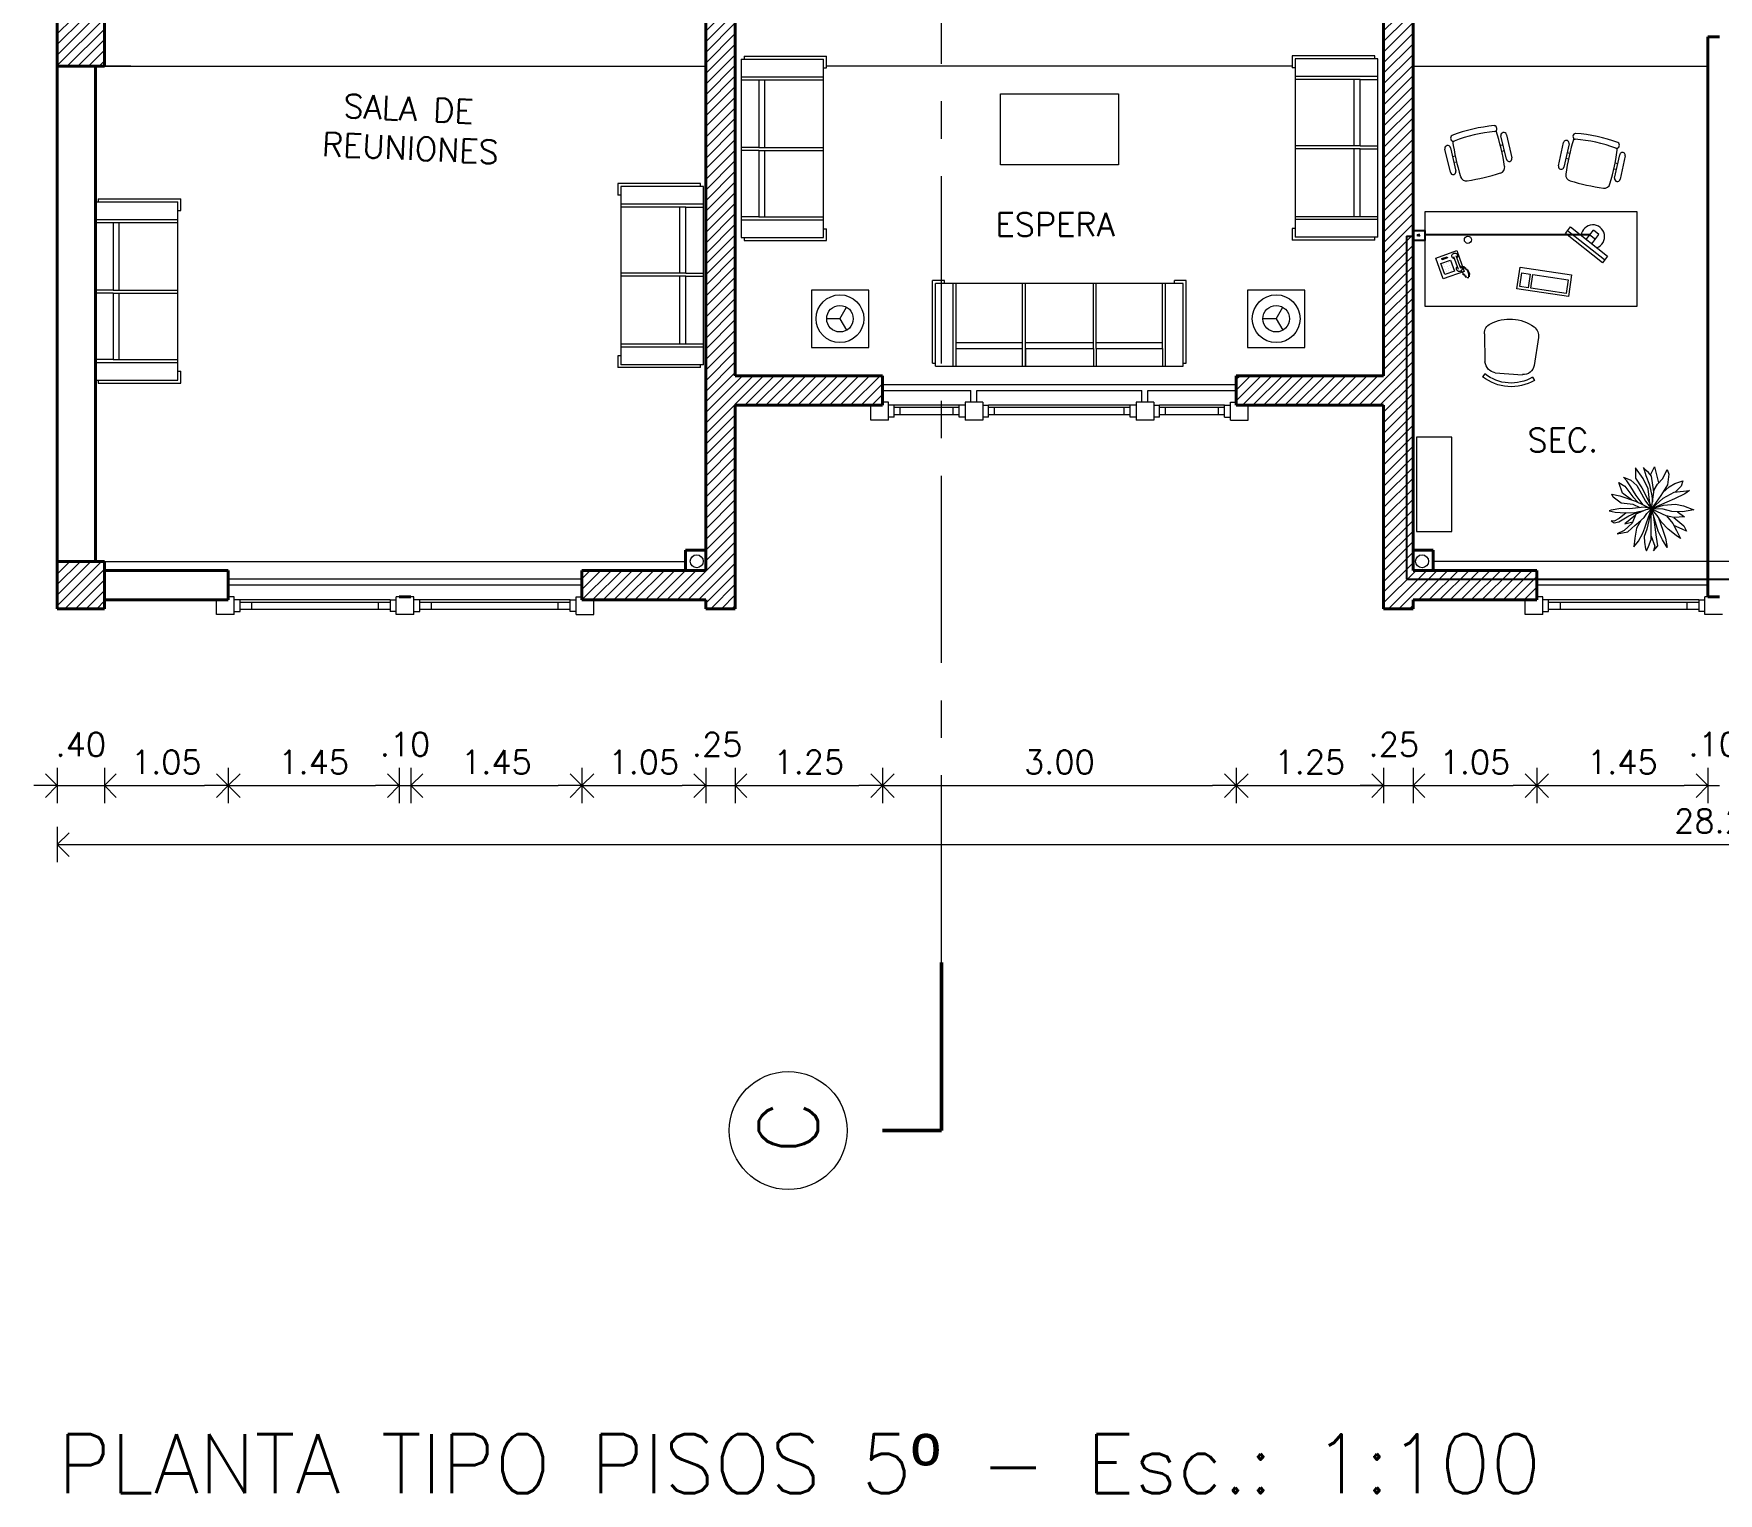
# Model space of a CAD drawing. Extents: x 1018 to 1352, y -109 to 184.
# Drawn here: x 1318.16 to 1332.45, y 106.36 to 118.73 of the extents above; entities that cross this region are included whole.
import ezdxf

# ---------------------------------------------------------------- set-up
doc = ezdxf.new("R2010")
doc.units = 0
doc.header["$LTSCALE"] = 0.5
doc.linetypes.add('CENTER', pattern=[50.8, 31.75, -6.35, 6.35, -6.35])
doc.layers.get('0').update_dxf_attribs({"linetype": 'CONTINUOUS'})
doc.layers.get('Defpoints').update_dxf_attribs({"linetype": 'CONTINUOUS'})
for name, color, linetype, lineweight in [('Acotaciones', 9, 'CONTINUOUS', 9), ('Carpintería', 55, 'CONTINUOUS', 20), ('Detalles .05', 243, 'CONTINUOUS', 5), ('Detalles 01', 8, 'CONTINUOUS', 9), ('Equipamiento movil', 33, 'CONTINUOUS', 9), ('Muros corte', 7, 'CONTINUOUS', 40), ('Punta 02', 11, 'CONTINUOUS', 20), ('Punta 05', 52, 'CONTINUOUS', 50), ('Tratamiento pisos', 251, 'CONTINUOUS', 9)]:
    doc.layers.add(name, color=color, linetype=linetype, lineweight=lineweight)
doc.layers.add('Cableado', color=100, linetype='CONTINUOUS')
doc.styles.add('Texto 2 mm', font='simplex.shx', dxfattribs={"height": 0.2})
doc.styles.add('Texto 5 mm', font='simplex.shx', dxfattribs={"height": 0.5})
doc.dimstyles.new('Primera línea', dxfattribs={"dimscale": 0, "dimtxt": 0.2, "dimasz": 0.2, "dimexe": 0.15, "dimexo": 0, "dimgap": 0.1, "dimtad": 1, "dimzin": 4, "dimdsep": 46, "dimtxsty": 'Texto 2 mm', "dimblk": 'OPEN90', "dimcen": 2.5, "dimclrd": 256, "dimclre": 256, "dimclrt": 256, "dimadec": 0, "dimazin": 0, "dimtfac": 1, "dimtmove": 2, "dimatfit": 3, "dimldrblk": 'OPEN90', "dimfxl": 1, "dimtolj": 1, "dimtzin": 0, "dimlwd": -1, "dimlwe": -1, "dimarcsym": 0})
doc.dimstyles.new('Segunda línea', dxfattribs={"dimscale": 0, "dimtxt": 0.2, "dimasz": 0.2, "dimexe": 0.15, "dimexo": 0.5, "dimgap": 0.1, "dimtad": 1, "dimzin": 4, "dimdsep": 46, "dimtxsty": 'Texto 2 mm', "dimblk": 'OPEN90', "dimcen": 2.5, "dimclrd": 256, "dimclre": 256, "dimclrt": 256, "dimadec": 0, "dimazin": 0, "dimtfac": 1, "dimtmove": 2, "dimatfit": 3, "dimldrblk": 'OPEN90', "dimfxl": 1, "dimtolj": 1, "dimtzin": 0, "dimlwd": -1, "dimlwe": -1, "dimarcsym": 0})
pattern_1 = [(45, (103.717373, 1.651345), (-0.0449012806, 0.0449012806), [])]

# ---------------------------------------------------------------- blocks, each defined once
blk = doc.blocks.new('Velador planta')
for q in [(-4.33, 2.5), (4.33, 2.5), (0, -5)]:
    blk.add_line((0, 0), q)
for radius in [9, 5]:
    blk.add_circle((0, 0), radius)
blk = doc.blocks.new('Treei')
for p, q in [((-1.6, 5.41), (-2.01, 5.58)), ((-2.01, 5.58), (-1.8, 4.47)), ((-0.75, 4.27), (-1.6, 5.41)), ((0.01, 4.32), (0.22, 5.68)), ((0.22, 5.68), (0.34, 5.97)), ((0.34, 5.97), (0.52, 5.11)), ((0.52, 5.11), (0.61, 3.71)), ((1.42, 4.57), (1.81, 5.28)), ((1.81, 5.28), (1.78, 5.7)), ((1.78, 5.7), (2.06, 5.28)), ((2.06, 5.28), (1.92, 4.62)), ((3.12, 3.85), (3.58, 4.84)), ((3.58, 4.84), (3.3, 3.31)), ((-3.94, 3.46), (-4.45, 3.93)), ((-4.45, 3.93), (-4.03, 2.89)), ((-4.03, 2.89), (-3.28, 2.03)), ((-3.05, 2.89), (-3.94, 3.46)), ((-2.15, 4.1), (-3.71, 4.62)), ((-3.71, 4.62), (-3.16, 3.73)), ((-3.16, 3.73), (-1.67, 2.62)), ((-1.83, 2.15), (-3.05, 2.89)), ((-1.21, 2.79), (-2.15, 4.1)), ((-1.8, 4.47), (-1.02, 2.25)), ((-1.67, 2.62), (-0.88, 1.91)), ((-0.56, 2.57), (-0.75, 4.27)), ((-0.11, 1.56), (-0.56, 2.57)), ((-0.17, 1), (0.06, 3.09)), ((0.06, 3.09), (0.01, 4.32)), ((1.05, 3.19), (0.44, 1.74)), ((0.61, 3.71), (0.57, 2.38)), ((0.61, 3.58), (1.42, 4.57)), ((0.8, 2.18), (2.11, 2.72)), ((0.96, 2.25), (2.2, 3.73)), ((1.92, 4.62), (1.05, 3.19)), ((2.2, 3.73), (1.92, 2.62)), ((2.11, 2.72), (3.12, 3.85)), ((3.3, 3.31), (2.36, 2.28)), ((4.22, 2.33), (5.46, 2.47)), ((5.46, 2.47), (4.64, 1.81)), ((-4.76, 0.09), (-5.92, -0.48)), ((-5.51, 0.92), (-5.8, 1.09)), ((-5.8, 1.09), (-4.68, 0.77)), ((-5.76, 2.23), (-4.31, 2.25)), ((-4.26, 1.14), (-5.76, 2.23)), ((-5.12, 0.4), (-5.51, 0.92)), ((-4.61, -0.04), (-5.12, 0.4)), ((-4.68, 0.77), (-3.34, 0.26)), ((-4.31, 2.25), (-2.93, 1.32)), ((-2.77, 0.45), (-4.26, 1.14)), ((-3.34, 0.26), (-1.78, -0.09)), ((-3.28, 2.03), (-2.08, 1.39)), ((-2.93, 1.32), (-0.51, 0.11)), ((-0.77, 0.18), (-2.77, 0.45)), ((-2.08, 1.39), (-1.04, 0.82)), ((-0.51, 1.14), (-1.83, 2.15)), ((-1.04, 0.82), (0.03, -0.03)), ((-1.02, 2.25), (0.03, -0.03)), ((0.03, -0.03), (-0.77, 0.18)), ((0.03, -0.03), (-0.17, 1)), ((0.03, -0.03), (0.2, 0.77)), ((2.04, 0.65), (0.03, -0.03)), ((0.7, 0.63), (0.03, -0.03)), ((0.03, -0.03), (2.96, 0.63)), ((1.85, 0.03), (0.03, -0.03)), ((0.2, 0.77), (0.8, 2.18)), ((0.57, 2.38), (0.31, 1.05)), ((1.28, 1.02), (0.7, 0.63)), ((1.99, 1.81), (1.28, 1.02)), ((1.69, 1.48), (2.82, 2.08)), ((3.28, 0.01), (1.85, 0.03)), ((2.36, 2.28), (1.99, 1.81)), ((2.73, 0.9), (2.04, 0.65)), ((3.51, 1.17), (2.73, 0.9)), ((2.82, 2.08), (4.22, 2.33)), ((2.96, 0.63), (3.97, 1)), ((4.41, -0.01), (3.28, 0.01)), ((4.64, 1.81), (3.51, 1.17)), ((3.97, 1), (4.77, 0.95)), ((5.39, 0.4), (4.41, -0.01)), ((4.77, 0.95), (5.72, 0.8)), ((6.02, 0.65), (5.39, 0.4)), ((5.72, 0.8), (6.02, 0.65)), ((-5.92, -0.48), (-3.64, -1.03)), ((-4.26, -1.67), (-5.51, -2.28)), ((-5.51, -2.28), (-4.86, -2.48)), ((-4.86, -2.48), (-3.37, -2.31)), ((-2.36, -0.36), (-4.61, -0.04)), ((-3.44, -0.9), (-4.26, -1.67)), ((-2.65, -0.43), (-3.44, -0.9)), ((-3.37, -2.31), (-1.83, -1.37)), ((-2.28, -1.64), (-3.05, -2.53)), ((-1.34, -0.24), (-2.65, -0.43)), ((-1.46, -1.72), (-2.33, -3.24)), ((-1.83, -1.37), (0.03, -0.03)), ((-1.78, -0.09), (-0.95, -0.18)), ((0.03, -0.03), (-1.46, -1.72)), ((-1.39, -3.32), (0.03, -0.03)), ((0.03, -0.03), (-1.34, -0.24)), ((-0.47, -1.76), (-0.63, -3.46)), ((0.03, -0.03), (-0.47, -1.76)), ((0.11, -1.72), (0.03, -0.03)), ((0.03, -0.03), (1.07, -2.16)), ((1, -0.83), (0.03, -0.03)), ((3.21, -0.98), (0.03, -0.03)), ((0.45, -2.92), (0.11, -1.72)), ((1.97, -1.44), (1, -0.83)), ((1.3, -3.19), (1.03, -2.11)), ((1.07, -2.16), (2.15, -3.07)), ((4.06, -0.75), (1.24, -0.39)), ((1.31, -1.02), (3.1, -1.64)), ((2.93, -2.41), (1.97, -1.44)), ((3.1, -1.64), (4.24, -2.04)), ((4.47, -1.62), (3.21, -0.98)), ((3.92, 0), (5.37, -0.51)), ((5.3, -0.93), (4.06, -0.75)), ((4.24, -2.04), (5.56, -2.28)), ((5.56, -2.28), (4.47, -1.62)), ((6.02, -0.34), (5.3, -0.93)), ((5.37, -0.51), (6.02, -0.34)), ((-3.55, -3.37), (-3.92, -4.48)), ((-3.92, -4.48), (-3.16, -4.25)), ((-3.05, -2.53), (-3.55, -3.37)), ((-3.16, -4.25), (-2.38, -3.46)), ((-2.33, -3.24), (-2.56, -5.44)), ((-2.56, -5.44), (-2.06, -4.77)), ((-2.06, -4.77), (-1.39, -3.32)), ((-0.63, -3.46), (-0.35, -4.6)), ((-0.35, -4.6), (0.2, -6.03)), ((0.2, -6.03), (0.5, -4.43)), ((0.5, -4.43), (0.45, -2.92)), ((0.5, -3.74), (1.19, -4.72)), ((1.19, -4.72), (1.28, -3.19)), ((1.28, -3.19), (2.47, -4.62)), ((2.15, -3.07), (3.12, -3.59)), ((2.93, -4.4), (2.43, -3.22)), ((2.47, -4.62), (3.23, -5.02)), ((3.85, -3.54), (2.93, -2.41)), ((3.23, -5.02), (2.93, -4.4)), ((3.12, -3.59), (4.27, -4.18)), ((4.27, -4.18), (3.85, -3.54))]:
    blk.add_line(p, q)
blk = doc.blocks.new('TELEFONO')
at = {"layer": 'Detalles .05'}
for p, q in [((0.139, 0.134), (-0.098, 0.134)), ((-0.098, 0.134), (-0.098, -0.099)), ((-0.071, 0.089), (-0.071, -0.055)), ((-0.043, 0.089), (-0.043, -0.055)), ((0.108, 0.063), (0, 0.063)), ((0, 0.063), (0, -0.063)), ((0.081, 0.108), (0.023, 0.108)), ((0.023, 0.108), (0.023, 0.094)), ((0.023, 0.094), (0.081, 0.094)), ((0.027, 0.041), (0.027, 0.041)), ((0.027, 0.014), (0.027, 0.014)), ((0.054, 0.041), (0.054, 0.041)), ((0.054, 0.014), (0.054, 0.014)), ((0.081, 0.094), (0.081, 0.108)), ((0.081, 0.041), (0.081, 0.041)), ((0.081, 0.014), (0.081, 0.014)), ((0.108, -0.063), (0.108, 0.063)), ((0.139, -0.099), (0.139, 0.134)), ((-0.129, -0.104), (-0.147, -0.11)), ((-0.129, -0.116), (-0.147, -0.121)), ((-0.129, -0.127), (-0.147, -0.133)), ((-0.129, -0.139), (-0.147, -0.145)), ((-0.124, -0.093), (-0.141, -0.098)), ((-0.124, -0.15), (-0.141, -0.156)), ((-0.118, -0.081), (-0.135, -0.087)), ((-0.118, -0.162), (-0.135, -0.168)), ((-0.112, -0.07), (-0.129, -0.075)), ((-0.106, -0.058), (-0.124, -0.064)), ((-0.104, -0.17), (-0.122, -0.176)), ((-0.101, -0.047), (-0.118, -0.052)), ((-0.089, -0.156), (-0.106, -0.162)), ((-0.083, -0.145), (-0.101, -0.15)), ((-0.098, -0.099), (0.139, -0.099)), ((-0.078, -0.133), (-0.095, -0.139)), ((-0.072, -0.121), (-0.089, -0.127)), ((-0.067, -0.083), (-0.078, -0.116)), ((0, -0.063), (0.108, -0.063)), ((0.027, -0.013), (0.027, -0.013)), ((0.027, -0.04), (0.027, -0.04)), ((0.054, -0.013), (0.054, -0.013)), ((0.054, -0.04), (0.054, -0.04)), ((0.081, -0.013), (0.081, -0.013)), ((0.081, -0.04), (0.081, -0.04))]:
    blk.add_line(p, q, dxfattribs=at)
for centre, start, end in [((-0.057, 0.089), 298.4915, 241.5085), ((-0.057, -0.055), 118.4915, 61.5085)]:
    blk.add_arc(centre, 0.0302, start, end, dxfattribs=at)
blk = doc.blocks.new('RECTANG')
for p, q in [((1, 1), (0, 1)), ((0, 1), (0, 0)), ((1, 0), (1, 1)), ((0, 0), (1, 0))]:
    blk.add_line(p, q)
blk = doc.blocks.new('KEYBOARD', base_point=(60, 294))
for p, xscale, yscale, zscale in [((60, 294), 19, 8, 19), ((61, 295), 13, 5, 13), ((75, 295), 3, 5, 3)]:
    blk.add_blockref('RECTANG', p, dxfattribs=dict(xscale=xscale, yscale=yscale, zscale=zscale))
blk = doc.blocks.new('silla compu')
for p, q in [((-0.198, 0.131), (-0.215, -0.107)), ((0.255, 0.058), (0.197, -0.173)), ((-0.225, -0.207), (-0.247, -0.23)), ((0.092, -0.242), (-0.137, -0.206)), ((0.175, -0.271), (0.188, -0.3))]:
    blk.add_line(p, q)
for centre, radius, start, end in [((-0.105, 0.124), 0.0936, 112.4967, 175.8734), ((-0.005, -0.116), 0.354, 49.3107, 112.4967), ((0.175, 0.085), 0.0838, 341.6928, 53.5518), ((-0.122, -0.113), 0.0936, 175.8734, 260.9037), ((0.022, 0.055), 0.392, 226.6455, 295.1618), ((0.022, 0.055), 0.361, 226.6972, 295.1102), ((0.098, -0.138), 0.105, 266.1879, 340.6498)]:
    blk.add_arc(centre, radius, start, end)
blk = doc.blocks.new('_Open90')
at = {"color": 0, "linetype": 'ByBlock', "lineweight": -2}
for p, q in [((0, 0), (-1, 0)), ((-0.5, 0.5), (0, 0)), ((0, 0), (-0.5, -0.5))]:
    blk.add_line(p, q, dxfattribs=at)
blk = doc.blocks.new('*D222')
at = {"layer": 'Acotaciones', "transparency": 16777216}
for p, q in [((1318.763, 112.506), (1318.763, 112.206)), ((1319.813, 112.506), (1319.813, 112.206)), ((1318.963, 112.356), (1319.613, 112.356))]:
    blk.add_line(p, q, dxfattribs=at)
at = {"layer": 'Defpoints', "color": 0, "transparency": 16777216}
for p in [(1318.763, 112.506), (1319.813, 112.506), (1319.813, 112.356)]:
    blk.add_point(p, dxfattribs=at)
at = {"layer": 'Acotaciones', "transparency": 16777216, "xscale": 0.2, "yscale": 0.2, "zscale": 0.2, "rotation": 180}
blk.add_blockref('_Open90', (1318.763, 112.356), dxfattribs=at)
at = {"layer": 'Acotaciones', "transparency": 16777216, "xscale": 0.2, "yscale": 0.2, "zscale": 0.2}
blk.add_blockref('_Open90', (1319.813, 112.356), dxfattribs=at)
at = {"layer": 'Acotaciones', "transparency": 16777216, "insert": (1319.288, 112.556), "char_height": 0.2, "attachment_point": 5, "style": 'Texto 2 mm'}
blk.add_mtext('\\A1;1.05', dxfattribs=at)
blk = doc.blocks.new('*D223')
at = {"layer": 'Acotaciones', "transparency": 16777216}
for p, q in [((1319.813, 112.506), (1319.813, 112.206)), ((1321.263, 112.506), (1321.263, 112.206)), ((1320.013, 112.356), (1321.063, 112.356))]:
    blk.add_line(p, q, dxfattribs=at)
at = {"layer": 'Defpoints', "color": 0, "transparency": 16777216}
for p in [(1319.813, 112.506), (1321.263, 112.506), (1321.263, 112.356)]:
    blk.add_point(p, dxfattribs=at)
at = {"layer": 'Acotaciones', "transparency": 16777216, "xscale": 0.2, "yscale": 0.2, "zscale": 0.2, "rotation": 180}
blk.add_blockref('_Open90', (1319.813, 112.356), dxfattribs=at)
at = {"layer": 'Acotaciones', "transparency": 16777216, "xscale": 0.2, "yscale": 0.2, "zscale": 0.2}
blk.add_blockref('_Open90', (1321.263, 112.356), dxfattribs=at)
at = {"layer": 'Acotaciones', "transparency": 16777216, "insert": (1320.538, 112.556), "char_height": 0.2, "attachment_point": 5, "style": 'Texto 2 mm'}
blk.add_mtext('\\A1;1.45', dxfattribs=at)
blk = doc.blocks.new('*D224')
at = {"layer": 'Acotaciones', "transparency": 16777216}
for p, q in [((1321.363, 112.506), (1321.363, 112.206)), ((1322.813, 112.506), (1322.813, 112.206)), ((1321.563, 112.356), (1322.613, 112.356))]:
    blk.add_line(p, q, dxfattribs=at)
at = {"layer": 'Defpoints', "color": 0, "transparency": 16777216}
for p in [(1321.363, 112.506), (1322.813, 112.506), (1322.813, 112.356)]:
    blk.add_point(p, dxfattribs=at)
at = {"layer": 'Acotaciones', "transparency": 16777216, "xscale": 0.2, "yscale": 0.2, "zscale": 0.2, "rotation": 180}
blk.add_blockref('_Open90', (1321.363, 112.356), dxfattribs=at)
at = {"layer": 'Acotaciones', "transparency": 16777216, "xscale": 0.2, "yscale": 0.2, "zscale": 0.2}
blk.add_blockref('_Open90', (1322.813, 112.356), dxfattribs=at)
at = {"layer": 'Acotaciones', "transparency": 16777216, "insert": (1322.088, 112.556), "char_height": 0.2, "attachment_point": 5, "style": 'Texto 2 mm'}
blk.add_mtext('\\A1;1.45', dxfattribs=at)
blk = doc.blocks.new('*D225')
at = {"layer": 'Acotaciones', "transparency": 16777216}
for p, q in [((1322.813, 112.506), (1322.813, 112.206)), ((1323.863, 112.506), (1323.863, 112.206)), ((1323.013, 112.356), (1323.663, 112.356))]:
    blk.add_line(p, q, dxfattribs=at)
at = {"layer": 'Defpoints', "color": 0, "transparency": 16777216}
for p in [(1322.813, 112.506), (1323.863, 112.506), (1323.863, 112.356)]:
    blk.add_point(p, dxfattribs=at)
at = {"layer": 'Acotaciones', "transparency": 16777216, "xscale": 0.2, "yscale": 0.2, "zscale": 0.2, "rotation": 180}
blk.add_blockref('_Open90', (1322.813, 112.356), dxfattribs=at)
at = {"layer": 'Acotaciones', "transparency": 16777216, "xscale": 0.2, "yscale": 0.2, "zscale": 0.2}
blk.add_blockref('_Open90', (1323.863, 112.356), dxfattribs=at)
at = {"layer": 'Acotaciones', "transparency": 16777216, "insert": (1323.338, 112.556), "char_height": 0.2, "attachment_point": 5, "style": 'Texto 2 mm'}
blk.add_mtext('\\A1;1.05', dxfattribs=at)
blk = doc.blocks.new('*D226')
at = {"layer": 'Acotaciones', "transparency": 16777216}
for p, q in [((1324.113, 112.506), (1324.113, 112.206)), ((1325.363, 112.506), (1325.363, 112.206)), ((1324.313, 112.356), (1325.163, 112.356))]:
    blk.add_line(p, q, dxfattribs=at)
at = {"layer": 'Defpoints', "color": 0, "transparency": 16777216}
for p in [(1324.113, 112.506), (1325.363, 112.506), (1325.363, 112.356)]:
    blk.add_point(p, dxfattribs=at)
at = {"layer": 'Acotaciones', "transparency": 16777216, "xscale": 0.2, "yscale": 0.2, "zscale": 0.2, "rotation": 180}
blk.add_blockref('_Open90', (1324.113, 112.356), dxfattribs=at)
at = {"layer": 'Acotaciones', "transparency": 16777216, "xscale": 0.2, "yscale": 0.2, "zscale": 0.2}
blk.add_blockref('_Open90', (1325.363, 112.356), dxfattribs=at)
at = {"layer": 'Acotaciones', "transparency": 16777216, "insert": (1324.738, 112.556), "char_height": 0.2, "attachment_point": 5, "style": 'Texto 2 mm'}
blk.add_mtext('\\A1;1.25', dxfattribs=at)
blk = doc.blocks.new('*D227')
at = {"layer": 'Acotaciones', "transparency": 16777216}
for p, q in [((1325.363, 112.506), (1325.363, 112.206)), ((1328.363, 112.506), (1328.363, 112.206)), ((1325.563, 112.356), (1328.163, 112.356))]:
    blk.add_line(p, q, dxfattribs=at)
at = {"layer": 'Defpoints', "color": 0, "transparency": 16777216}
for p in [(1325.363, 112.506), (1328.363, 112.506), (1328.363, 112.356)]:
    blk.add_point(p, dxfattribs=at)
at = {"layer": 'Acotaciones', "transparency": 16777216, "xscale": 0.2, "yscale": 0.2, "zscale": 0.2, "rotation": 180}
blk.add_blockref('_Open90', (1325.363, 112.356), dxfattribs=at)
at = {"layer": 'Acotaciones', "transparency": 16777216, "xscale": 0.2, "yscale": 0.2, "zscale": 0.2}
blk.add_blockref('_Open90', (1328.363, 112.356), dxfattribs=at)
at = {"layer": 'Acotaciones', "transparency": 16777216, "insert": (1326.863, 112.556), "char_height": 0.2, "attachment_point": 5, "style": 'Texto 2 mm'}
blk.add_mtext('\\A1;3.00', dxfattribs=at)
blk = doc.blocks.new('*D228')
at = {"layer": 'Acotaciones', "transparency": 16777216}
for p, q in [((1328.363, 112.506), (1328.363, 112.206)), ((1329.613, 112.506), (1329.613, 112.206)), ((1328.563, 112.356), (1329.413, 112.356))]:
    blk.add_line(p, q, dxfattribs=at)
at = {"layer": 'Defpoints', "color": 0, "transparency": 16777216}
for p in [(1328.363, 112.506), (1329.613, 112.506), (1329.613, 112.356)]:
    blk.add_point(p, dxfattribs=at)
at = {"layer": 'Acotaciones', "transparency": 16777216, "xscale": 0.2, "yscale": 0.2, "zscale": 0.2, "rotation": 180}
blk.add_blockref('_Open90', (1328.363, 112.356), dxfattribs=at)
at = {"layer": 'Acotaciones', "transparency": 16777216, "xscale": 0.2, "yscale": 0.2, "zscale": 0.2}
blk.add_blockref('_Open90', (1329.613, 112.356), dxfattribs=at)
at = {"layer": 'Acotaciones', "transparency": 16777216, "insert": (1328.988, 112.556), "char_height": 0.2, "attachment_point": 5, "style": 'Texto 2 mm'}
blk.add_mtext('\\A1;1.25', dxfattribs=at)
blk = doc.blocks.new('*D229')
at = {"layer": 'Acotaciones', "transparency": 16777216}
for p, q in [((1329.863, 112.506), (1329.863, 112.206)), ((1330.913, 112.506), (1330.913, 112.206)), ((1330.063, 112.356), (1330.713, 112.356))]:
    blk.add_line(p, q, dxfattribs=at)
at = {"layer": 'Defpoints', "color": 0, "transparency": 16777216}
for p in [(1329.863, 112.506), (1330.913, 112.506), (1330.913, 112.356)]:
    blk.add_point(p, dxfattribs=at)
at = {"layer": 'Acotaciones', "transparency": 16777216, "xscale": 0.2, "yscale": 0.2, "zscale": 0.2, "rotation": 180}
blk.add_blockref('_Open90', (1329.863, 112.356), dxfattribs=at)
at = {"layer": 'Acotaciones', "transparency": 16777216, "xscale": 0.2, "yscale": 0.2, "zscale": 0.2}
blk.add_blockref('_Open90', (1330.913, 112.356), dxfattribs=at)
at = {"layer": 'Acotaciones', "transparency": 16777216, "insert": (1330.388, 112.556), "char_height": 0.2, "attachment_point": 5, "style": 'Texto 2 mm'}
blk.add_mtext('\\A1;1.05', dxfattribs=at)
blk = doc.blocks.new('*D230')
at = {"layer": 'Acotaciones', "transparency": 16777216}
for p, q in [((1330.913, 112.506), (1330.913, 112.206)), ((1332.363, 112.506), (1332.363, 112.206)), ((1331.113, 112.356), (1332.163, 112.356))]:
    blk.add_line(p, q, dxfattribs=at)
at = {"layer": 'Defpoints', "color": 0, "transparency": 16777216}
for p in [(1330.913, 112.506), (1332.363, 112.506), (1332.363, 112.356)]:
    blk.add_point(p, dxfattribs=at)
at = {"layer": 'Acotaciones', "transparency": 16777216, "xscale": 0.2, "yscale": 0.2, "zscale": 0.2, "rotation": 180}
blk.add_blockref('_Open90', (1330.913, 112.356), dxfattribs=at)
at = {"layer": 'Acotaciones', "transparency": 16777216, "xscale": 0.2, "yscale": 0.2, "zscale": 0.2}
blk.add_blockref('_Open90', (1332.363, 112.356), dxfattribs=at)
at = {"layer": 'Acotaciones', "transparency": 16777216, "insert": (1331.638, 112.556), "char_height": 0.2, "attachment_point": 5, "style": 'Texto 2 mm'}
blk.add_mtext('\\A1;1.45', dxfattribs=at)
blk = doc.blocks.new('*D239')
at = {"layer": 'Acotaciones', "transparency": 16777216}
for p, q in [((1318.363, 112.006), (1318.363, 111.706)), ((1346.563, 112.006), (1346.563, 111.706)), ((1318.563, 111.856), (1346.363, 111.856))]:
    blk.add_line(p, q, dxfattribs=at)
at = {"layer": 'Defpoints', "color": 0, "transparency": 16777216}
for p in [(1318.363, 112.506), (1346.563, 112.506), (1346.563, 111.856)]:
    blk.add_point(p, dxfattribs=at)
at = {"layer": 'Acotaciones', "transparency": 16777216, "xscale": 0.2, "yscale": 0.2, "zscale": 0.2, "rotation": 180}
blk.add_blockref('_Open90', (1318.363, 111.856), dxfattribs=at)
at = {"layer": 'Acotaciones', "transparency": 16777216, "xscale": 0.2, "yscale": 0.2, "zscale": 0.2}
blk.add_blockref('_Open90', (1346.563, 111.856), dxfattribs=at)
at = {"layer": 'Acotaciones', "transparency": 16777216, "insert": (1332.463, 112.056), "char_height": 0.2, "attachment_point": 5, "style": 'Texto 2 mm'}
blk.add_mtext('\\A1;28.20', dxfattribs=at)
blk = doc.blocks.new('Silla 1')
at = {"layer": 'Equipamiento movil'}
for p, q in [((-0.113, 0.266), (0.03, 0.409)), ((0.064, 0.375), (-0.079, 0.232)), ((0.01, 0.321), (0.027, 0.305)), ((-0.025, 0.286), (-0.009, 0.269)), ((0.232, -0.079), (0.375, 0.064)), ((0.409, 0.03), (0.266, -0.113)), ((0.305, 0.027), (0.321, 0.01)), ((0.269, -0.009), (0.286, -0.025))]:
    blk.add_line(p, q, dxfattribs=at)
for centre, radius, start, end in [((1.406, -1.127), 1.988, 130.2245, 139.1817), ((0.047, 0.392), 0.0242, 315, 135), ((0.147, 0.396), 0.0255, 61.3631, 224.3749), ((-0.654, -0.654), 1.296, 37.1584, 52.8416), ((-0.651, -0.651), 1.342, 37.131, 52.869), ((-0.096, 0.249), 0.0242, 135, 315), ((-0.061, 0.139), 0.0505, 139.1817, 220.8183), ((0.396, 0.147), 0.0255, 225.6251, 28.6369), ((1.406, 1.406), 1.988, 220.8183, 229.1817), ((-1.127, 1.406), 1.988, 310.8183, 319.7755), ((0.392, 0.047), 0.0242, 315, 135), ((0.139, -0.061), 0.0505, 229.1817, 310.8183), ((0.249, -0.096), 0.0242, 135, 315)]:
    blk.add_arc(centre, radius, start, end, dxfattribs=at)

msp = doc.modelspace()

# ---------------------------------------------------------------- hatches: boundary and pattern name
at = {"layer": 'Detalles 01'}
h = msp.add_hatch(dxfattribs=at)
h.set_pattern_fill('ANSI31,_O', color=256, scale=0.02)
h.set_pattern_definition(pattern_1)
h.paths.add_polyline_path([(1318.763, 118.856), (1318.363, 118.856), (1318.363, 118.456), (1318.763, 118.456)])
h = msp.add_hatch(dxfattribs=at)
h.set_pattern_fill('ANSI31,_O', color=256, scale=0.02)
h.set_pattern_definition(pattern_1)
h.paths.add_polyline_path([(1325.363, 115.831), (1324.113, 115.831), (1324.113, 118.856), (1323.863, 118.856), (1323.863, 114.181), (1322.813, 114.181), (1322.813, 113.931), (1323.863, 113.931), (1323.863, 113.856), (1324.113, 113.856), (1324.113, 115.581), (1325.363, 115.581)])
h.paths.add_polyline_path([(1329.863, 118.856), (1329.613, 118.856), (1329.613, 115.831), (1328.363, 115.831), (1328.363, 115.581), (1329.613, 115.581), (1329.613, 113.856), (1329.863, 113.856), (1329.863, 113.931), (1330.913, 113.931), (1330.913, 114.181), (1329.863, 114.181)])
h = msp.add_hatch(dxfattribs=at)
h.set_pattern_fill('ANSI31,_O', color=256, scale=0.02)
h.set_pattern_definition(pattern_1)
h.paths.add_polyline_path([(1318.763, 114.256), (1318.363, 114.256), (1318.363, 113.856), (1318.763, 113.856)])

# ---------------------------------------------------------------- linework, layer by layer
at = {"layer": 'Acotaciones'}
for p, q in [((1318.263, 112.456), (1318.363, 112.356)), ((1318.363, 112.506), (1318.363, 112.206)), ((1318.363, 112.356), (1318.163, 112.356)), ((1318.363, 112.356), (1318.263, 112.256)), ((1318.363, 112.356), (1318.763, 112.356)), ((1321.263, 112.356), (1321.363, 112.356)), ((1323.863, 112.356), (1324.363, 112.356)), ((1329.363, 112.356), (1329.863, 112.356)), ((1332.363, 112.356), (1332.463, 112.356))]:
    msp.add_line(p, q, dxfattribs=at)
at = {"layer": 'Cableado'}
for p, q in [((1329.808, 117.015), (1329.808, 114.106)), ((1329.808, 117.015), (1329.863, 117.015)), ((1331.362, 117.027), (1329.963, 117.027)), ((1329.808, 114.106), (1336.407, 114.106))]:
    msp.add_line(p, q, dxfattribs=at)
msp.add_lwpolyline([(1329.863, 117.063), (1329.962, 117.063), (1329.962, 116.979), (1329.863, 116.979)], close=True, dxfattribs=at)
at = {"layer": 'Carpintería'}
for p, q in [((1325.413, 115.606), (1325.363, 115.606)), ((1325.413, 115.456), (1325.413, 115.606)), ((1326.213, 115.606), (1326.063, 115.606)), ((1326.063, 115.606), (1326.063, 115.456)), ((1326.213, 115.606), (1326.213, 115.456)), ((1327.663, 115.606), (1327.513, 115.606)), ((1327.513, 115.606), (1327.513, 115.456)), ((1327.663, 115.606), (1327.663, 115.456)), ((1328.313, 115.456), (1328.313, 115.606)), ((1328.313, 115.606), (1328.363, 115.606)), ((1325.263, 115.456), (1325.263, 115.581)), ((1325.413, 115.456), (1325.263, 115.456)), ((1325.463, 115.581), (1325.413, 115.581)), ((1325.463, 115.481), (1325.413, 115.481)), ((1325.463, 115.481), (1325.463, 115.581)), ((1326.013, 115.561), (1325.463, 115.561)), ((1326.013, 115.501), (1325.463, 115.501)), ((1325.513, 115.501), (1325.513, 115.561)), ((1325.963, 115.501), (1325.963, 115.561)), ((1326.013, 115.481), (1326.013, 115.581)), ((1326.063, 115.581), (1326.013, 115.581)), ((1326.063, 115.481), (1326.013, 115.481)), ((1326.213, 115.456), (1326.063, 115.456)), ((1326.213, 115.581), (1326.263, 115.581)), ((1326.263, 115.481), (1326.213, 115.481)), ((1326.263, 115.481), (1326.263, 115.581)), ((1327.463, 115.561), (1326.263, 115.561)), ((1327.463, 115.501), (1326.263, 115.501)), ((1326.313, 115.501), (1326.313, 115.561)), ((1327.413, 115.501), (1327.413, 115.561)), ((1327.513, 115.581), (1327.463, 115.581)), ((1327.463, 115.481), (1327.463, 115.581)), ((1327.513, 115.481), (1327.463, 115.481)), ((1327.663, 115.456), (1327.513, 115.456)), ((1327.663, 115.581), (1327.713, 115.581)), ((1327.713, 115.481), (1327.663, 115.481)), ((1327.713, 115.481), (1327.713, 115.581)), ((1328.263, 115.561), (1327.713, 115.561)), ((1328.263, 115.501), (1327.713, 115.501)), ((1327.763, 115.501), (1327.763, 115.561)), ((1328.213, 115.501), (1328.213, 115.561)), ((1328.263, 115.481), (1328.263, 115.581)), ((1328.263, 115.581), (1328.313, 115.581)), ((1328.263, 115.481), (1328.313, 115.481)), ((1328.313, 115.456), (1328.463, 115.456)), ((1328.463, 115.456), (1328.463, 115.581)), ((1319.713, 113.806), (1319.713, 113.931)), ((1319.863, 113.956), (1319.813, 113.956)), ((1319.863, 113.806), (1319.863, 113.956)), ((1319.913, 113.931), (1319.863, 113.931)), ((1319.913, 113.831), (1319.913, 113.931)), ((1319.913, 113.911), (1321.188, 113.911)), ((1320.013, 113.851), (1320.013, 113.911)), ((1321.088, 113.851), (1321.088, 113.911)), ((1321.188, 113.931), (1321.188, 113.831)), ((1321.188, 113.931), (1321.238, 113.931)), ((1321.238, 113.806), (1321.238, 113.956)), ((1321.263, 113.956), (1321.238, 113.956)), ((1321.388, 113.956), (1321.363, 113.956)), ((1321.388, 113.806), (1321.388, 113.956)), ((1321.438, 113.931), (1321.388, 113.931)), ((1321.438, 113.831), (1321.438, 113.931)), ((1321.438, 113.911), (1322.713, 113.911)), ((1321.538, 113.851), (1321.538, 113.911)), ((1322.613, 113.851), (1322.613, 113.911)), ((1322.713, 113.831), (1322.713, 113.931)), ((1322.713, 113.931), (1322.763, 113.931)), ((1322.763, 113.806), (1322.763, 113.956)), ((1322.763, 113.956), (1322.813, 113.956)), ((1322.913, 113.806), (1322.913, 113.931)), ((1330.813, 113.806), (1330.813, 113.931)), ((1330.963, 113.956), (1330.913, 113.956)), ((1330.963, 113.806), (1330.963, 113.956)), ((1331.013, 113.931), (1330.963, 113.931)), ((1331.013, 113.831), (1331.013, 113.931)), ((1331.013, 113.911), (1332.288, 113.911)), ((1331.113, 113.851), (1331.113, 113.911)), ((1332.188, 113.851), (1332.188, 113.911)), ((1332.288, 113.931), (1332.288, 113.831)), ((1332.288, 113.931), (1332.338, 113.931)), ((1332.338, 113.806), (1332.338, 113.956)), ((1332.363, 113.956), (1332.338, 113.956)), ((1319.863, 113.806), (1319.713, 113.806)), ((1319.863, 113.831), (1319.913, 113.831)), ((1319.913, 113.851), (1321.188, 113.851)), ((1321.238, 113.831), (1321.188, 113.831)), ((1321.388, 113.806), (1321.238, 113.806)), ((1321.388, 113.831), (1321.438, 113.831)), ((1321.438, 113.851), (1322.713, 113.851)), ((1322.763, 113.831), (1322.713, 113.831)), ((1322.763, 113.806), (1322.913, 113.806)), ((1330.963, 113.806), (1330.813, 113.806)), ((1330.963, 113.831), (1331.013, 113.831)), ((1331.013, 113.851), (1332.288, 113.851)), ((1332.338, 113.831), (1332.288, 113.831)), ((1332.488, 113.806), (1332.338, 113.806))]:
    msp.add_line(p, q, dxfattribs=at)
at = {"layer": 'Detalles 01', "linetype": 'CENTER', "ltscale": 0.1}
msp.add_line((1325.863, 110.856), (1325.863, 121.365), dxfattribs=at)
at = {"layer": 'Detalles 01'}
for p, q in [((1325.363, 115.756), (1328.363, 115.756)), ((1325.363, 115.706), (1326.113, 115.706)), ((1326.113, 115.606), (1326.113, 115.706)), ((1326.163, 115.606), (1326.163, 115.706)), ((1326.163, 115.706), (1327.563, 115.706)), ((1327.563, 115.606), (1327.563, 115.706)), ((1327.613, 115.606), (1327.613, 115.706)), ((1327.613, 115.706), (1328.363, 115.706)), ((1326.013, 115.581), (1325.463, 115.581)), ((1327.463, 115.581), (1326.263, 115.581)), ((1328.263, 115.581), (1327.713, 115.581)), ((1321.363, 114.106), (1319.813, 114.106)), ((1321.263, 114.056), (1319.813, 114.056)), ((1322.813, 114.056), (1321.263, 114.056)), ((1322.813, 114.106), (1321.363, 114.106)), ((1332.363, 114.106), (1330.913, 114.106)), ((1332.363, 114.056), (1330.913, 114.056)), ((1321.188, 113.931), (1319.913, 113.931)), ((1322.713, 113.931), (1321.438, 113.931)), ((1332.288, 113.931), (1331.013, 113.931))]:
    msp.add_line(p, q, dxfattribs=at)
for centre in [(1323.787, 114.258), (1329.939, 114.258)]:
    msp.add_circle(centre, 0.055, dxfattribs=at)
at = {"layer": 'Equipamiento movil'}
for p, q in [((1318.988, 118.456), (1318.688, 118.456)), ((1326.363, 117.621), (1326.363, 118.221)), ((1326.363, 118.221), (1327.363, 118.221)), ((1327.363, 118.221), (1327.363, 117.621)), ((1327.363, 117.621), (1326.363, 117.621)), ((1331.763, 117.221), (1329.963, 117.221)), ((1329.963, 117.221), (1329.963, 116.421)), ((1331.763, 116.421), (1331.763, 117.221)), ((1331.155, 117.038), (1331.198, 117.093)), ((1331.469, 116.79), (1331.155, 117.038)), ((1331.487, 116.814), (1331.173, 117.061)), ((1331.198, 117.093), (1331.512, 116.845)), ((1331.331, 116.987), (1331.392, 117.065)), ((1331.379, 116.95), (1331.439, 117.028)), ((1331.439, 117.028), (1331.392, 117.065)), ((1331.362, 117.027), (1331.41, 116.99)), ((1331.512, 116.845), (1331.469, 116.79)), ((1324.76, 116.557), (1324.76, 116.071)), ((1325.246, 116.557), (1324.76, 116.557)), ((1325.246, 116.071), (1325.246, 116.557)), ((1328.46, 116.557), (1328.46, 116.071)), ((1328.946, 116.557), (1328.46, 116.557)), ((1328.946, 116.071), (1328.946, 116.557)), ((1329.963, 116.421), (1331.763, 116.421)), ((1324.76, 116.071), (1325.246, 116.071)), ((1328.46, 116.071), (1328.946, 116.071)), ((1329.893, 115.31), (1329.893, 114.51)), ((1330.193, 115.31), (1329.893, 115.31)), ((1330.193, 114.51), (1330.193, 115.31)), ((1329.893, 114.51), (1330.193, 114.51))]:
    msp.add_line(p, q, dxfattribs=at)
at = {"layer": 'Equipamiento movil', "ltscale": 0.009}
for p, q in [((1324.163, 118.516), (1324.163, 117.003)), ((1324.163, 118.516), (1324.863, 118.516)), ((1324.188, 118.541), (1324.888, 118.541)), ((1324.188, 118.541), (1324.188, 118.516)), ((1324.863, 117.153), (1324.863, 118.516)), ((1324.863, 118.366), (1324.863, 118.516)), ((1324.888, 118.441), (1324.888, 118.541)), ((1329.538, 118.543), (1328.838, 118.543)), ((1328.838, 118.543), (1328.838, 118.443)), ((1329.563, 118.518), (1328.863, 118.518)), ((1328.863, 118.518), (1328.863, 118.368)), ((1329.538, 118.518), (1329.538, 118.543)), ((1329.563, 117.005), (1329.563, 118.518)), ((1324.163, 118.366), (1324.863, 118.366)), ((1324.163, 118.341), (1324.863, 118.341)), ((1324.313, 118.341), (1324.313, 117.766)), ((1324.363, 118.341), (1324.363, 117.766)), ((1324.863, 118.441), (1324.888, 118.441)), ((1328.863, 118.443), (1328.838, 118.443)), ((1328.863, 118.368), (1328.863, 117.005)), ((1329.563, 118.368), (1328.863, 118.368)), ((1329.413, 118.343), (1328.863, 118.343)), ((1329.363, 117.78), (1329.363, 118.343)), ((1329.413, 117.78), (1329.413, 118.343)), ((1329.413, 118.343), (1329.563, 118.343)), ((1324.313, 117.766), (1324.163, 117.766)), ((1324.313, 117.766), (1324.863, 117.766)), ((1329.413, 117.78), (1328.863, 117.78)), ((1329.413, 117.78), (1328.863, 117.78)), ((1329.413, 117.755), (1328.863, 117.755)), ((1329.363, 117.18), (1329.363, 117.755)), ((1329.413, 117.78), (1329.563, 117.78)), ((1329.413, 117.755), (1329.563, 117.755)), ((1329.413, 117.18), (1329.413, 117.755)), ((1324.313, 117.741), (1324.163, 117.741)), ((1324.313, 117.741), (1324.313, 117.178)), ((1324.313, 117.741), (1324.863, 117.741)), ((1324.313, 117.741), (1324.863, 117.741)), ((1324.363, 117.741), (1324.363, 117.178)), ((1323.819, 117.462), (1323.119, 117.462)), ((1323.119, 117.462), (1323.119, 117.362)), ((1323.819, 117.437), (1323.819, 117.462)), ((1318.711, 117.332), (1319.411, 117.332)), ((1318.711, 117.332), (1318.711, 117.307)), ((1319.411, 117.232), (1319.411, 117.332)), ((1323.144, 117.362), (1323.119, 117.362)), ((1323.844, 117.437), (1323.144, 117.437)), ((1323.144, 117.437), (1323.144, 117.287)), ((1323.844, 115.925), (1323.844, 117.437)), ((1318.686, 117.307), (1318.686, 115.794)), ((1318.686, 117.307), (1319.386, 117.307)), ((1319.386, 115.944), (1319.386, 117.307)), ((1319.386, 117.157), (1319.386, 117.307)), ((1319.386, 117.232), (1319.411, 117.232)), ((1323.144, 117.287), (1323.144, 115.925)), ((1323.844, 117.287), (1323.144, 117.287)), ((1323.694, 117.262), (1323.144, 117.262)), ((1323.644, 116.7), (1323.644, 117.262)), ((1323.694, 116.7), (1323.694, 117.262)), ((1323.694, 117.262), (1323.844, 117.262)), ((1324.313, 117.178), (1324.163, 117.178)), ((1324.313, 117.178), (1324.863, 117.178)), ((1329.563, 117.18), (1328.863, 117.18)), ((1318.686, 117.157), (1319.386, 117.157)), ((1318.686, 117.132), (1319.386, 117.132)), ((1318.836, 117.132), (1318.836, 116.557)), ((1318.886, 117.132), (1318.886, 116.557)), ((1324.163, 117.153), (1324.863, 117.153)), ((1324.863, 117.003), (1324.863, 117.153)), ((1324.863, 117.078), (1324.888, 117.078)), ((1324.888, 116.978), (1324.888, 117.078)), ((1328.838, 117.08), (1328.838, 116.98)), ((1328.863, 117.08), (1328.838, 117.08)), ((1329.563, 117.155), (1328.863, 117.155)), ((1328.863, 117.155), (1328.863, 117.005)), ((1324.163, 117.003), (1324.863, 117.003)), ((1324.188, 117.003), (1324.188, 116.978)), ((1324.188, 116.978), (1324.888, 116.978)), ((1329.538, 116.98), (1328.838, 116.98)), ((1329.563, 117.005), (1328.863, 117.005)), ((1329.538, 116.98), (1329.538, 117.005)), ((1323.694, 116.7), (1323.144, 116.7)), ((1323.694, 116.7), (1323.144, 116.7)), ((1323.694, 116.675), (1323.144, 116.675)), ((1323.644, 116.1), (1323.644, 116.675)), ((1323.694, 116.7), (1323.844, 116.7)), ((1323.694, 116.675), (1323.844, 116.675)), ((1323.694, 116.1), (1323.694, 116.675)), ((1325.788, 115.938), (1325.788, 116.638)), ((1325.888, 116.638), (1325.788, 116.638)), ((1325.813, 115.913), (1325.813, 116.613)), ((1325.963, 116.613), (1325.813, 116.613)), ((1327.763, 116.613), (1325.838, 116.613)), ((1325.888, 116.613), (1325.888, 116.638)), ((1325.963, 115.913), (1325.963, 116.613)), ((1325.988, 115.913), (1325.988, 116.613)), ((1326.551, 115.913), (1326.551, 116.613)), ((1326.576, 116.063), (1326.576, 116.613)), ((1326.576, 115.913), (1326.576, 116.613)), ((1326.576, 116.063), (1326.576, 116.613)), ((1327.151, 116.063), (1327.151, 116.613)), ((1327.176, 116.063), (1327.176, 116.613)), ((1327.176, 116.063), (1327.176, 116.613)), ((1327.738, 116.063), (1327.738, 116.613)), ((1327.763, 115.913), (1327.763, 116.613)), ((1327.913, 116.613), (1327.763, 116.613)), ((1327.938, 116.638), (1327.838, 116.638)), ((1327.838, 116.613), (1327.838, 116.638)), ((1327.913, 115.913), (1327.913, 116.613)), ((1327.938, 115.938), (1327.938, 116.638)), ((1318.836, 116.557), (1318.686, 116.557)), ((1318.836, 116.532), (1318.686, 116.532)), ((1318.836, 116.557), (1319.386, 116.557)), ((1318.836, 116.532), (1318.836, 115.969)), ((1318.836, 116.532), (1319.386, 116.532)), ((1318.836, 116.532), (1319.386, 116.532)), ((1318.886, 116.532), (1318.886, 115.969)), ((1323.844, 116.1), (1323.144, 116.1)), ((1323.844, 116.075), (1323.144, 116.075)), ((1323.144, 116.075), (1323.144, 115.925)), ((1325.988, 116.113), (1326.551, 116.113)), ((1325.988, 116.063), (1326.551, 116.063)), ((1326.576, 116.113), (1327.151, 116.113)), ((1326.576, 116.063), (1326.576, 115.913)), ((1326.576, 116.063), (1326.576, 115.913)), ((1326.576, 116.063), (1327.151, 116.063)), ((1327.151, 116.063), (1327.151, 115.913)), ((1327.176, 116.113), (1327.738, 116.113)), ((1327.176, 116.063), (1327.738, 116.063)), ((1327.176, 116.063), (1327.176, 115.913)), ((1327.738, 116.063), (1327.738, 115.913)), ((1318.836, 115.969), (1318.686, 115.969)), ((1318.686, 115.944), (1319.386, 115.944)), ((1318.836, 115.969), (1319.386, 115.969)), ((1319.386, 115.794), (1319.386, 115.944)), ((1323.119, 116), (1323.119, 115.9)), ((1323.144, 116), (1323.119, 116)), ((1323.819, 115.9), (1323.119, 115.9)), ((1323.844, 115.925), (1323.144, 115.925)), ((1323.819, 115.9), (1323.819, 115.925)), ((1325.788, 115.938), (1325.813, 115.938)), ((1325.813, 115.913), (1327.913, 115.913)), ((1327.913, 115.938), (1327.938, 115.938)), ((1318.686, 115.794), (1319.386, 115.794)), ((1318.711, 115.794), (1318.711, 115.769)), ((1318.711, 115.769), (1319.411, 115.769)), ((1319.386, 115.869), (1319.411, 115.869)), ((1319.411, 115.769), (1319.411, 115.869))]:
    msp.add_line(p, q, dxfattribs=at)
at = {"layer": 'Equipamiento movil'}
msp.add_circle((1330.328, 116.984), 0.03, dxfattribs=at)
msp.add_arc((1331.388, 117.011), 0.1, 289.6916, 173.9196, dxfattribs=at)
at = {"layer": 'Muros corte'}
for p, q in [((1318.363, 118.456), (1318.363, 118.856)), ((1318.763, 118.456), (1318.763, 118.856)), ((1323.863, 114.181), (1323.863, 118.856)), ((1324.113, 115.831), (1324.113, 118.856)), ((1329.613, 118.856), (1329.613, 115.831)), ((1329.863, 118.856), (1329.863, 114.181)), ((1332.363, 113.956), (1332.363, 118.706)), ((1332.363, 118.706), (1332.463, 118.706)), ((1318.763, 118.456), (1318.363, 118.456)), ((1318.363, 118.456), (1318.363, 114.256)), ((1318.688, 118.456), (1318.688, 114.256)), ((1324.113, 115.831), (1325.363, 115.831)), ((1325.363, 115.831), (1325.363, 115.581)), ((1328.363, 115.581), (1328.363, 115.831)), ((1329.613, 115.831), (1328.363, 115.831)), ((1324.113, 115.581), (1325.363, 115.581)), ((1324.113, 113.856), (1324.113, 115.581)), ((1329.613, 115.581), (1328.363, 115.581)), ((1329.613, 115.581), (1329.613, 113.856)), ((1323.863, 114.351), (1323.693, 114.351)), ((1323.693, 114.181), (1323.693, 114.351)), ((1329.863, 114.351), (1330.033, 114.351)), ((1330.033, 114.181), (1330.033, 114.351)), ((1318.763, 114.256), (1318.363, 114.256)), ((1318.363, 113.856), (1318.363, 114.256)), ((1318.763, 113.856), (1318.763, 114.256)), ((1318.763, 114.181), (1319.813, 114.181)), ((1319.813, 113.931), (1319.813, 114.181)), ((1323.863, 114.181), (1322.813, 114.181)), ((1322.813, 113.931), (1322.813, 114.181)), ((1330.913, 114.181), (1329.863, 114.181)), ((1330.913, 113.931), (1330.913, 114.181)), ((1318.763, 113.931), (1319.813, 113.931)), ((1321.363, 113.956), (1321.263, 113.956)), ((1323.863, 113.931), (1322.813, 113.931)), ((1323.863, 113.856), (1323.863, 113.931)), ((1330.913, 113.931), (1329.863, 113.931)), ((1329.863, 113.931), (1329.863, 113.856)), ((1332.463, 113.956), (1332.363, 113.956)), ((1318.763, 113.856), (1318.363, 113.856)), ((1324.113, 113.856), (1323.863, 113.856)), ((1329.863, 113.856), (1329.613, 113.856))]:
    msp.add_line(p, q, dxfattribs=at)
at = {"layer": 'Punta 02'}
msp.add_circle((1324.563, 109.431), 0.5, dxfattribs=at)
at = {"layer": 'Punta 05'}
for p, q in [((1325.863, 110.856), (1325.863, 109.431)), ((1325.863, 109.431), (1325.363, 109.431))]:
    msp.add_line(p, q, dxfattribs=at)
at = {"layer": 'Tratamiento pisos'}
for p, q in [((1318.763, 118.456), (1323.863, 118.456)), ((1328.838, 118.456), (1324.888, 118.456)), ((1329.863, 118.456), (1332.363, 118.456)), ((1318.763, 114.256), (1321.263, 114.256)), ((1321.263, 114.256), (1323.693, 114.256)), ((1334.513, 114.256), (1330.033, 114.256))]:
    msp.add_line(p, q, dxfattribs=at)

# ---------------------------------------------------------------- block references
at = {"layer": 'Detalles .05'}
for name, p, xscale, yscale, zscale, rotation in [('TELEFONO', (1330.197, 116.765), -0.8, 0.8, 0.8, 19.52463314566918), ('Treei', (1331.883, 114.706), -0.05970510000000001, 0.05970510000000001, 0.05970510000000001, 90)]:
    msp.add_blockref(name, p, dxfattribs=dict(at, xscale=xscale, yscale=yscale, zscale=zscale, rotation=rotation))
at = {"layer": 'Equipamiento movil'}
for p, rotation in [((1330.465, 117.512), 58.14892968003405), ((1331.335, 117.448), 32.78597650468924)]:
    msp.add_blockref('Silla 1', p, dxfattribs=dict(at, rotation=rotation))
for name, p, xscale, yscale, zscale, rotation in [('KEYBOARD', (1331.18, 116.503), -0.02326153846132684, 0.02326153846151868, 0.02326153846153847, 351.4219653329421), ('Velador planta', (1325.002, 116.315), 0.0225, 0.0225, 0.0225, 270), ('Velador planta', (1328.702, 116.315), 0.0225, 0.0225, 0.0225, 270)]:
    msp.add_blockref(name, p, dxfattribs=dict(at, xscale=xscale, yscale=yscale, zscale=zscale, rotation=rotation))
at = {"layer": 'Equipamiento movil', "xscale": -1, "rotation": 346.8178875390341}
msp.add_blockref('silla compu', (1330.704, 116.072), dxfattribs=at)

# ---------------------------------------------------------------- texts
at = {"layer": 'Acotaciones', "char_height": 0.2, "attachment_point": 5, "style": 'Texto 2 mm'}
for s, insert in [('\\A1;.40', (1318.563, 112.705)), ('\\A1;.10', (1321.313, 112.707)), ('.25', (1323.96, 112.705)), ('.25', (1329.7, 112.705)), ('\\A1;.10', (1332.413, 112.707))]:
    msp.add_mtext(s, dxfattribs=dict(at, insert=insert))
at = {"layer": 'Cableado', "insert": (1329.894, 117.03), "char_height": 0.0159, "attachment_point": 1, "style": 'Texto 5 mm'}
msp.add_mtext_dynamic_manual_height_columns('RS', width=19.34546, gutter_width=2.5, heights=[0], dxfattribs=at)
at = {"layer": 'Punta 02', "insert": (1320.609, 118.229), "char_height": 0.2, "width": 1.64989, "attachment_point": 1, "rotation": 357.392, "style": 'Texto 2 mm'}
msp.add_mtext('\\pi0.18685;SALA DE \\P\\pi0.020182;REUNIONES', dxfattribs=at)
at = {"layer": 'Punta 02', "char_height": 0.2, "attachment_point": 1, "style": 'Texto 2 mm'}
for s, insert, width in [('ESPERA', (1326.322, 117.214), 1.0557), ('SEC.', (1330.833, 115.386), 0.60596)]:
    msp.add_mtext(s, dxfattribs=dict(at, insert=insert, width=width))
at = {"layer": 'Punta 05', "insert": (1324.814, 109.234), "char_height": 0.5, "width": 0.3999, "attachment_point": 7, "rotation": 90, "style": 'Texto 5 mm'}
msp.add_mtext('C', dxfattribs=at)
at = {"layer": 'Punta 05', "insert": (1318.367, 106.856), "char_height": 0.5, "width": 17.24555, "attachment_point": 1, "style": 'Texto 5 mm'}
msp.add_mtext('PLANTA TIPO PISOS 5º - Esc.: 1:100', dxfattribs=at)

# ---------------------------------------------------------------- dimensions: what is measured, and where the dimension line sits
at = {"layer": 'Acotaciones'}
for base, p1, p2, dimstyle, picture, middle in [((1319.813, 112.356), (1318.763, 112.506), (1319.813, 112.506), 'Primera línea', '*D222', (1319.288, 112.556)), ((1321.263, 112.356), (1319.813, 112.506), (1321.263, 112.506), 'Primera línea', '*D223', (1320.538, 112.556)), ((1322.813, 112.356), (1321.363, 112.506), (1322.813, 112.506), 'Primera línea', '*D224', (1322.088, 112.556)), ((1323.863, 112.356), (1322.813, 112.506), (1323.863, 112.506), 'Primera línea', '*D225', (1323.338, 112.556)), ((1325.363, 112.356), (1324.113, 112.506), (1325.363, 112.506), 'Primera línea', '*D226', (1324.738, 112.556)), ((1328.363, 112.356), (1325.363, 112.506), (1328.363, 112.506), 'Primera línea', '*D227', (1326.863, 112.556)), ((1329.613, 112.356), (1328.363, 112.506), (1329.613, 112.506), 'Primera línea', '*D228', (1328.988, 112.556)), ((1330.913, 112.356), (1329.863, 112.506), (1330.913, 112.506), 'Primera línea', '*D229', (1330.388, 112.556)), ((1332.363, 112.356), (1330.913, 112.506), (1332.363, 112.506), 'Primera línea', '*D230', (1331.638, 112.556)), ((1346.563, 111.856), (1318.363, 112.506), (1346.563, 112.506), 'Segunda línea', '*D239', (1332.463, 112.056))]:
    dim = msp.add_linear_dim(base=base, p1=p1, p2=p2, dimstyle=dimstyle, override={"dimscale": 1}, dxfattribs=at)
    dim.commit()
    dim.dimension.update_dxf_attribs({"geometry": picture, "text_midpoint": middle})

doc.saveas('drawing.dxf')
